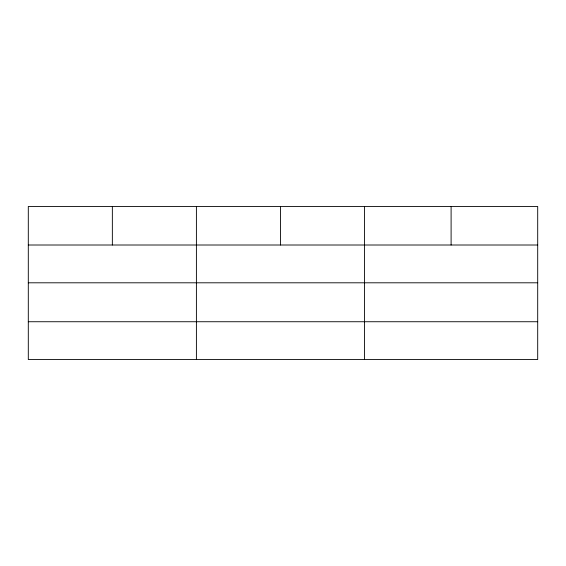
<?xml version="1.0" encoding="UTF-8"?>
<svg xmlns="http://www.w3.org/2000/svg" width="566" height="566" viewBox="0 0 566 566"><rect width="100%" height="100%" fill="white"/><g stroke="black" fill="none" stroke-linecap="round" stroke-linejoin="round"><path stroke-width="0.85" d="M537.7 282.802L537.7 206.47L28.3 206.47L28.3 359.53L537.7 359.53L537.7 282.802L28.3 282.802M28.3 245.007L537.7 245.007M28.3 321.736L537.7 321.736M451.102 206.47L451.102 245.007M364.504 206.47L364.504 359.53M280.453 206.47L280.453 245.007M196.402 206.47L196.402 359.53M112.351 206.47L112.351 245.007"/></g></svg>
